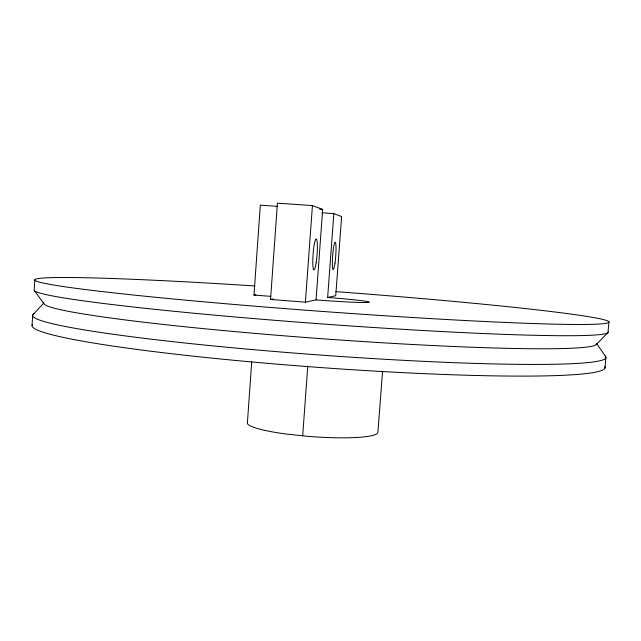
<?xml version="1.0" encoding="UTF-8"?>
<svg xmlns="http://www.w3.org/2000/svg" width="641" height="641" viewBox="0 0 641 641"><rect width="100%" height="100%" fill="white"/><g stroke="black" fill="none" stroke-linecap="round" stroke-linejoin="round"><path stroke-width="0.96" d="M32.05 325.492L32.667 315.372M34.838 279.869L34.221 290.02A287.721 12.692 4.2 0 0 321.766 323.913A287.721 12.692 4.2 0 0 608.085 332.03M270.71 296.35L253.988 295.044L260.326 205.16L277.128 206.322M251.721 361.708L247.354 423.557A65.63 9.166 4.2 0 0 286.351 434.061L307.976 436.345A65.47 9.15 4.2 0 0 377.902 432.363L382.517 371.812M270.55 299.451L277.409 203.165L312.431 205.569L322.671 209.423L316.053 299.916L305.404 302.175L270.55 299.451L273.33 299.002M305.404 302.175L312.431 205.569M302.672 435.888L307.776 366.011M316.053 299.916A47.394 1.667 4.2 0 0 368.984 302.352A47.394 1.667 4.2 0 0 327.655 297.456L333.833 213.621A47.57 1.699 4.2 0 1 321.838 212.732M604.992 368.014L605.921 357.269M608.045 332.431L608.95 321.918M32.899 314.795L43.989 302.864M596.106 344.706L607.7 332.823M327.655 297.456L335.748 295.741L341.605 216.538L333.833 213.621M253.988 295.044L255.959 294.788M34.302 290.437L43.997 303.834A277.136 14.975 4.2 0 0 329.522 339.265A277.136 14.975 4.2 0 0 596.475 343.28L605.681 356.66M335.78 291.615A287.841 10.376 4.2 0 1 576.9 324.474A287.841 10.376 4.2 0 1 95.958 290.838A287.841 10.376 4.2 0 1 254.814 285.95M605.152 356.035A287.408 18.445 4.2 0 1 314.923 354.657A287.408 18.445 4.2 0 1 34.213 313.713M604.824 366.668A287.28 20.736 4.2 0 1 593.117 372.613L590.137 373.07A287.28 20.736 4.2 0 1 266.488 363.255A287.28 20.736 4.2 0 1 32.282 324.843M319.715 209.222A47.57 1.699 4.2 0 1 322.671 209.423M316.205 262.473A15.536 1.995 -85.8 0 0 316.237 238.933A15.536 1.995 -85.8 0 0 312.792 261.873A15.536 1.995 -85.8 0 0 316.205 262.473M335.003 262.906A13.669 1.538 -85.8 0 0 335.211 242.226A13.669 1.538 -85.8 0 0 332.358 262.449A13.669 1.538 -85.8 0 0 335.003 262.906"/></g></svg>
